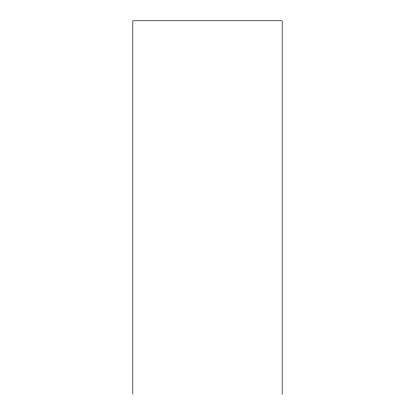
<?xml version="1.0" encoding="UTF-8"?>
<svg xmlns="http://www.w3.org/2000/svg" width="415" height="415" viewBox="0 0 415 415"><rect width="100%" height="100%" fill="white"/><g stroke="black" fill="none" stroke-linecap="round" stroke-linejoin="round"><path stroke-width="0.62" d="M282.179 394.25L282.179 20.75L132.821 20.75L132.821 394.25"/></g></svg>
